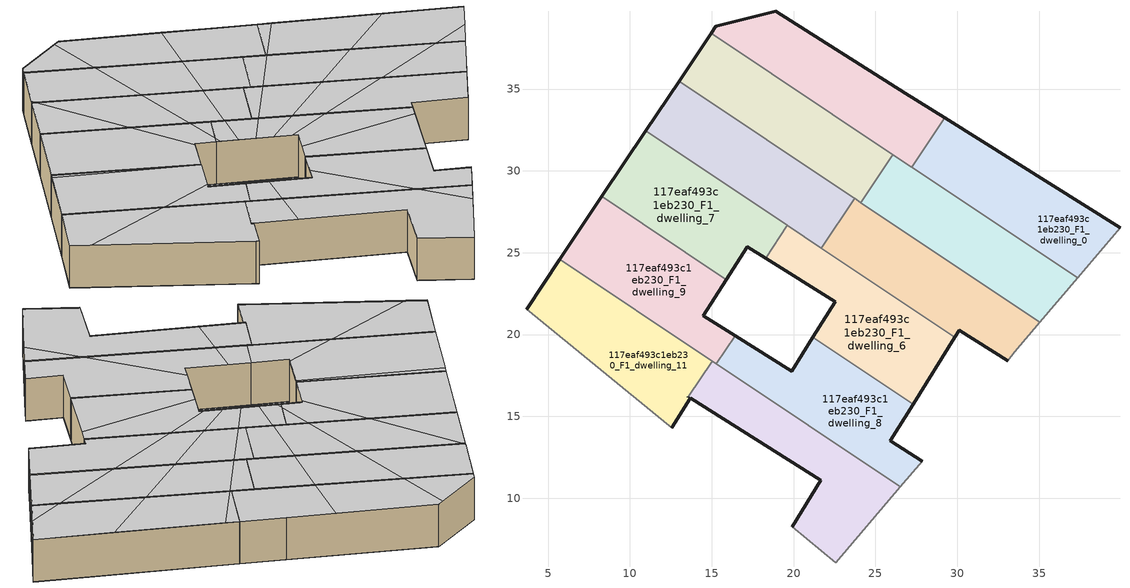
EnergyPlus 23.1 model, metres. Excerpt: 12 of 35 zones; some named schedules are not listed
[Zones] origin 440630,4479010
117eaf493c1eb230_F1_dwelling_0
 floor to 117eaf493c1eb230_F0_dwelling_0 (EU_floor_Construction): 37.35,23.46 39.95,26.51 29.24,33.24 27.23,30.22 z3
 wall outside (EU_wall_Construction): 29.24,33.24 39.95,26.51 z3:6
 wall to 117eaf493c1eb230_F1_dwelling_1 (EU_wall_Construction): 27.23,30.22 29.24,33.24 z3:6
 wall adiabatic (EU_wall_Construction): 39.95,26.51 37.35,23.46 z3:6
 wall to 117eaf493c1eb230_F1_dwelling_2 (EU_wall_Construction): 37.35,23.46 27.23,30.22 z3:6
 ceiling to 117eaf493c1eb230_F2_dwelling_8 (EU_floor_Construction): 35.71,29.18 31.55,27.34 27.31,30.17 29.98,32.78 z6
 ceiling to 117eaf493c1eb230_F2_dwelling_7 (EU_floor_Construction): 39.95,26.51 38.58,24.9 35.87,24.45 31.55,27.34 35.71,29.18 z6
 ceiling to 117eaf493c1eb230_F2_dwelling_9 (EU_floor_Construction): 29.98,32.78 27.31,30.17 27.23,30.22 29.24,33.24 z6
 ceiling to 117eaf493c1eb230_F2_dwelling_6 (EU_floor_Construction): 38.58,24.9 37.35,23.46 35.87,24.45 z6
117eaf493c1eb230_F1_dwelling_1
 floor to 117eaf493c1eb230_F0_dwelling_1 (EU_floor_Construction): 27.23,30.22 29.24,33.24 26.84,34.75 18.92,39.76 15.23,38.83 14.96,38.42 z3
 wall outside (EU_wall_Construction): 14.96,38.42 15.23,38.83 18.92,39.76 26.84,34.75 29.24,33.24 z3:6
 wall to 117eaf493c1eb230_F1_dwelling_3 (EU_wall_Construction): 26.07,31 14.96,38.42 z3:6
 wall to 117eaf493c1eb230_F1_dwelling_2 (EU_wall_Construction): 27.23,30.23 26.07,31 z3:6
 ceiling to 117eaf493c1eb230_F2_dwelling_10 (EU_floor_Construction): 24.25,36.39 22.97,33.07 18.52,36.05 18.52,39.66 18.92,39.76 z6
 ceiling to 117eaf493c1eb230_F2_dwelling_0 (EU_floor_Construction): 18.52,39.66 18.52,36.05 14.96,38.42 15.23,38.83 z6
 ceiling to 117eaf493c1eb230_F2_dwelling_9 (EU_floor_Construction): 26.84,34.75 29.24,33.24 27.23,30.22 22.97,33.07 24.25,36.39 z6
117eaf493c1eb230_F1_dwelling_10
 floor to 117eaf493c1eb230_F0_dwelling_10 (EU_floor_Construction): 22.58,6.05 26.52,10.69 15.03,18.37 13.57,16.18 13.7,16.1 21.65,11.1 19.91,8.26 z3
 wall outside (EU_wall_Construction): 19.91,8.26 21.65,11.1 13.7,16.1 z3:6
 wall adiabatic (EU_wall_Construction): 26.52,10.69 22.58,6.05 19.91,8.26 z3:6
 wall to 117eaf493c1eb230_F1_dwelling_11 (EU_wall_Construction): 13.7,16.1 13.57,16.18 15.03,18.37 z3:6
 wall to 117eaf493c1eb230_F1_dwelling_8 (EU_wall_Construction): 15.28,18.21 26.52,10.69 z3:6
 wall to 117eaf493c1eb230_F1_dwelling_9 (EU_wall_Construction): 15.03,18.37 15.28,18.21 z3:6
 ceiling to 117eaf493c1eb230_F2_dwelling_4 (EU_floor_Construction): 23.67,12.6 25.47,9.46 22.58,6.05 19.91,8.26 21.65,11.1 16.01,14.64 16.91,17.12 z6
 ceiling to 117eaf493c1eb230_F2_dwelling_5 (EU_floor_Construction): 26.52,10.69 25.47,9.46 23.67,12.6 z6
 ceiling to 117eaf493c1eb230_F2_dwelling_3 (EU_floor_Construction): 16.91,17.12 16.01,14.64 13.7,16.1 13.57,16.18 15.03,18.37 z6
117eaf493c1eb230_F1_dwelling_11
 floor to 117eaf493c1eb230_F0_dwelling_11 (EU_floor_Construction): 13.7,16.1 13.57,16.18 15.03,18.37 5.72,24.6 3.68,21.55 12.4,14.42 12.55,14.3 z3
 wall outside (EU_wall_Construction): 3.68,21.55 5.72,24.6 / 13.7,16.1 12.55,14.3 z3:6; 13.57,16.19,6 13.57,16.19,3 13.57,16.18,3
 wall adiabatic (EU_wall_Construction): 12.55,14.3 12.4,14.42 3.68,21.55 z3:6
 wall to 117eaf493c1eb230_F1_dwelling_9 (EU_wall_Construction): 5.72,24.6 15.03,18.37 z3:6
 ceiling to 117eaf493c1eb230_F2_dwelling_3 (EU_floor_Construction): 15.03,18.37 13.57,16.18 13.7,16.1 12.55,14.3 12.41,14.41 4.68,20.73 10.94,21.11 z6
 ceiling to 117eaf493c1eb230_F2_dwelling_2 (EU_floor_Construction): 10.94,21.11 4.68,20.73 3.68,21.55 5.72,24.6 z6
117eaf493c1eb230_F1_dwelling_2
 floor to 117eaf493c1eb230_F0_dwelling_2 (EU_floor_Construction): 35.05,20.76 37.35,23.46 26.07,31 24.11,28.07 z3
 wall adiabatic (EU_wall_Construction): 37.35,23.46 35.05,20.76 z3:6
 wall to 117eaf493c1eb230_F1_dwelling_3 (EU_wall_Construction): 24.11,28.07 26.07,31 z3:6
 wall to 117eaf493c1eb230_F1_dwelling_4 (EU_wall_Construction): 35.05,20.76 24.11,28.07 z3:6
 ceiling to 117eaf493c1eb230_F2_dwelling_7 (EU_floor_Construction): 35.87,24.45 30.78,23.61 27.73,25.65 31.55,27.34 z6
 ceiling to 117eaf493c1eb230_F2_dwelling_8 (EU_floor_Construction): 31.55,27.34 27.73,25.65 24.73,27.65 27.31,30.17 z6
 ceiling to 117eaf493c1eb230_F2_dwelling_6 (EU_floor_Construction): 37.35,23.46 35.05,20.76 30.78,23.61 35.87,24.45 z6
 ceiling to 117eaf493c1eb230_F2_dwelling_9 (EU_floor_Construction): 27.31,30.17 24.73,27.65 24.11,28.07 26.07,31 z6
117eaf493c1eb230_F1_dwelling_3
 floor to 117eaf493c1eb230_F0_dwelling_3 (EU_floor_Construction): 24.11,28.07 26.07,31 14.96,38.42 13,35.49 z3
 wall outside (EU_wall_Construction): 13,35.49 14.96,38.42 z3:6
 wall to 117eaf493c1eb230_F1_dwelling_5 (EU_wall_Construction): 23.72,28.33 13,35.49 z3:6
 wall to 117eaf493c1eb230_F1_dwelling_4 (EU_wall_Construction): 24.11,28.07 23.72,28.33 z3:6
 ceiling to 117eaf493c1eb230_F2_dwelling_0 (EU_floor_Construction): 18.52,36.05 18.52,31.8 13.15,35.39 13.07,35.6 14.96,38.42 z6
 ceiling to 117eaf493c1eb230_F2_dwelling_10 (EU_floor_Construction): 22.97,33.07 21.66,29.7 18.52,31.8 18.52,36.05 z6
 ceiling to 117eaf493c1eb230_F2_dwelling_1 (EU_floor_Construction): 13.07,35.6 13.15,35.39 13,35.49 z6
 ceiling to 117eaf493c1eb230_F2_dwelling_9 (EU_floor_Construction): 26.07,31 24.11,28.07 21.66,29.7 22.97,33.07 z6
117eaf493c1eb230_F1_dwelling_4
 floor to 117eaf493c1eb230_F0_dwelling_4 (EU_floor_Construction): 33.51,18.95 35.05,20.76 23.72,28.33 21.69,25.29 29.85,19.83 30.11,20.25 33.07,18.41 z3
 wall outside (EU_wall_Construction): 33.07,18.41 30.11,20.25 29.85,19.83 z3:6
 wall to 117eaf493c1eb230_F1_dwelling_5 (EU_wall_Construction): 21.69,25.29 23.72,28.33 z3:6
 wall adiabatic (EU_wall_Construction): 35.05,20.76 33.51,18.95 33.07,18.41 z3:6
 wall to 117eaf493c1eb230_F1_dwelling_6 (EU_wall_Construction): 29.85,19.83 21.69,25.29 z3:6
 ceiling to 117eaf493c1eb230_F2_dwelling_6 (EU_floor_Construction): 35.05,20.76 33.51,18.95 33.07,18.41 30.11,20.25 29.85,19.83 25.51,22.73 30.78,23.61 z6
 ceiling to 117eaf493c1eb230_F2_dwelling_7 (EU_floor_Construction): 30.78,23.61 25.51,22.73 23.77,23.9 27.73,25.65 z6
 ceiling to 117eaf493c1eb230_F2_dwelling_8 (EU_floor_Construction): 27.73,25.65 23.77,23.9 22.06,25.04 24.73,27.65 z6
 ceiling to 117eaf493c1eb230_F2_dwelling_9 (EU_floor_Construction): 24.73,27.65 22.06,25.04 21.69,25.29 23.72,28.33 z6
117eaf493c1eb230_F1_dwelling_5
 floor to 117eaf493c1eb230_F0_dwelling_5 (EU_floor_Construction): 21.69,25.29 23.72,28.33 13,35.49 10.97,32.45 z3
 wall outside (EU_wall_Construction): 10.97,32.45 13,35.49 z3:6
 wall to 117eaf493c1eb230_F1_dwelling_7 (EU_wall_Construction): 19.62,26.67 10.97,32.45 z3:6
 wall to 117eaf493c1eb230_F1_dwelling_6 (EU_wall_Construction): 21.69,25.29 19.63,26.67 z3:6
 ceiling to 117eaf493c1eb230_F2_dwelling_9 (EU_floor_Construction): 23.72,28.33 21.69,25.29 20.31,26.21 21.66,29.7 z6
 ceiling to 117eaf493c1eb230_F2_dwelling_0 (EU_floor_Construction): 18.52,31.8 18.52,27.41 15.46,29.45 13.15,35.39 z6
 ceiling to 117eaf493c1eb230_F2_dwelling_10 (EU_floor_Construction): 21.66,29.7 20.31,26.21 18.52,27.41 18.52,31.8 z6
 ceiling to 117eaf493c1eb230_F2_dwelling_1 (EU_floor_Construction): 13.15,35.39 15.46,29.45 10.97,32.45 13,35.49 z6
117eaf493c1eb230_F1_dwelling_6
 floor to 117eaf493c1eb230_F0_dwelling_6 (EU_floor_Construction): 27.3,15.73 29.85,19.83 19.62,26.67 18.29,24.67 22.54,22 21.17,19.82 z3
 wall outside (EU_wall_Construction): 29.85,19.83 27.3,15.73 / 21.17,19.82 22.54,22 18.29,24.67 z3:6
 wall to 117eaf493c1eb230_F1_dwelling_7 (EU_wall_Construction): 18.29,24.67 19.62,26.67 z3:6
 wall to 117eaf493c1eb230_F1_dwelling_8 (EU_wall_Construction): 27.3,15.73 21.17,19.82 z3:6
 ceiling to 117eaf493c1eb230_F2_dwelling_5 (EU_floor_Construction): 29.42,19.14 27.3,15.73 21.18,19.82 21.81,20.84 z6
 ceiling to 117eaf493c1eb230_F2_dwelling_6 (EU_floor_Construction): 29.85,19.83 29.42,19.14 21.81,20.84 22.54,22 22.24,22.19 25.51,22.73 z6
 ceiling to 117eaf493c1eb230_F2_dwelling_7 (EU_floor_Construction): 25.51,22.73 22.24,22.19 21.28,22.79 23.77,23.9 z6
 ceiling to 117eaf493c1eb230_F2_dwelling_8 (EU_floor_Construction): 23.77,23.9 21.28,22.79 20.36,23.37 22.06,25.04 z6
 ceiling to 117eaf493c1eb230_F2_dwelling_10 (EU_floor_Construction): 20.31,26.21 19.44,23.95 18.52,24.53 18.52,25.01 19.62,26.67 z6
 ceiling to 117eaf493c1eb230_F2_dwelling_9 (EU_floor_Construction): 22.06,25.04 20.36,23.37 19.44,23.95 20.31,26.21 z6
 ceiling to 117eaf493c1eb230_F2_dwelling_0 (EU_floor_Construction): 18.52,25.01 18.52,24.53 18.29,24.67 z6
117eaf493c1eb230_F1_dwelling_7
 floor to 117eaf493c1eb230_F0_dwelling_7 (EU_floor_Construction): 18.29,24.67 19.62,26.67 10.97,32.45 8.28,28.44 15.88,23.36 17.16,25.37 z3
 wall outside (EU_wall_Construction): 8.28,28.44 10.97,32.45 / 18.29,24.67 17.16,25.37 15.88,23.36 z3:6
 wall to 117eaf493c1eb230_F1_dwelling_9 (EU_wall_Construction): 15.88,23.36 8.28,28.44 z3:6
 ceiling to 117eaf493c1eb230_F2_dwelling_1 (EU_floor_Construction): 15.46,29.45 17.09,25.25 15.88,23.36 8.28,28.44 10.97,32.45 z6
 ceiling to 117eaf493c1eb230_F2_dwelling_0 (EU_floor_Construction): 18.52,27.41 18.52,25.01 18.29,24.67 17.16,25.37 17.09,25.25 15.46,29.45 z6
 ceiling to 117eaf493c1eb230_F2_dwelling_10 (EU_floor_Construction): 19.62,26.67 18.52,25.01 18.52,27.41 z6
117eaf493c1eb230_F1_dwelling_8
 floor to 117eaf493c1eb230_F0_dwelling_8 (EU_floor_Construction): 26.52,10.69 27.85,12.26 25.9,13.49 27.3,15.73 21.17,19.82 19.88,17.76 16.43,19.93 15.28,18.21 z3
 wall outside (EU_wall_Construction): 16.43,19.93 19.88,17.76 21.17,19.82 / 27.3,15.73 25.9,13.49 27.85,12.26 z3:6
 wall to 117eaf493c1eb230_F1_dwelling_9 (EU_wall_Construction): 15.28,18.21 16.43,19.93 z3:6
 wall adiabatic (EU_wall_Construction): 27.85,12.26 26.52,10.69 z3:6
 ceiling to 117eaf493c1eb230_F2_dwelling_5 (EU_floor_Construction): 27.3,15.73 25.9,13.49 27.85,12.26 26.52,10.69 23.67,12.6 20.31,18.44 21.18,19.82 z6
 ceiling to 117eaf493c1eb230_F2_dwelling_4 (EU_floor_Construction): 20.31,18.44 23.67,12.6 16.91,17.12 17.65,19.17 19.88,17.76 z6
 ceiling to 117eaf493c1eb230_F2_dwelling_3 (EU_floor_Construction): 17.65,19.17 16.91,17.12 15.28,18.21 16.43,19.93 z6
117eaf493c1eb230_F1_dwelling_9
 floor to 117eaf493c1eb230_F0_dwelling_9 (EU_floor_Construction): 15.28,18.21 16.43,19.93 14.48,21.16 15.88,23.36 8.28,28.44 5.72,24.6 z3
 wall outside (EU_wall_Construction): 15.88,23.36 14.48,21.16 16.43,19.93 / 5.72,24.6 8.28,28.44 z3:6
 ceiling to 117eaf493c1eb230_F2_dwelling_2 (EU_floor_Construction): 15.83,23.27 14.6,21.33 10.94,21.11 5.72,24.6 8.09,28.16 z6
 ceiling to 117eaf493c1eb230_F2_dwelling_1 (EU_floor_Construction): 15.88,23.36 15.83,23.27 8.09,28.16 8.28,28.44 z6
 ceiling to 117eaf493c1eb230_F2_dwelling_3 (EU_floor_Construction): 16.43,19.93 15.28,18.21 10.94,21.11 14.6,21.33 14.48,21.16 z6
[Building]
EU S2 Campaign: North Axis=0; Terrain=City; Solar Distribution=FullExterior
[Site:Location]
Madrid: Latitude=40.5; Longitude=-3.5; Time Zone=1; Elevation=609
[SizingPeriod:WeatherFileDays]
AnnualSizingPeriod: Begin Month=1; Begin Day of Month=1; End Month=12; End Day of Month=31; Day of Week for Start Day=Monday; Use Weather File Daylight Saving Period=No; Use Weather File Rain and Snow Indicators=No
[MATERIAL]
EU_InternalMass_Material: Roughness=MediumRough; Thickness=0.1; Conductivity=1; Density=1800; Specific Heat=900; Thermal Absorptance=0.9; Solar Absorptance=0.7; Visible Absorptance=0.7
[MATERIAL:NOMASS] Roughness=MediumRough; Thermal Absorptance=0.9; Solar Absorptance=0.7; Visible Absorptance=0.7
Name | Thermal Resistance
EU_wall_NoMass | 0.419739
EU_floor_NoMass | 0.608284
[CONSTRUCTION]
EU_wall_Construction: EU_wall_NoMass
EU_floor_Construction: EU_floor_NoMass
EU_InternalMass_Construction: EU_InternalMass_Material
[ZONE] Type=1; Multiplier=1; Ceiling Height=autocalculate; Floor Area=autocalculate; Part of Total Floor Area=Yes
Name | Volume
117eaf493c1eb230_F1_dwelling_0 | 141.449
117eaf493c1eb230_F1_dwelling_1 | 141.447
117eaf493c1eb230_F1_dwelling_10 | 140.329
117eaf493c1eb230_F1_dwelling_11 | 142.561
117eaf493c1eb230_F1_dwelling_2; 117eaf493c1eb230_F1_dwelling_5; 117eaf493c1eb230_F1_dwelling_9 | 141.424
117eaf493c1eb230_F1_dwelling_3 | 141.438
117eaf493c1eb230_F1_dwelling_4 | 141.429
117eaf493c1eb230_F1_dwelling_6 | 141.431
117eaf493c1eb230_F1_dwelling_7 | 141.436
117eaf493c1eb230_F1_dwelling_8 | 141.426
[INTERNALMASS] Construction=EU_InternalMass_Construction
Name | Zone or ZoneList | Surface Area
117eaf493c1eb230_F1_dwelling_0_EU_InternalMass | 117eaf493c1eb230_F1_dwelling_0 | 47.1499
117eaf493c1eb230_F1_dwelling_1_EU_InternalMass | 117eaf493c1eb230_F1_dwelling_1 | 47.1489
117eaf493c1eb230_F1_dwelling_2_EU_InternalMass | 117eaf493c1eb230_F1_dwelling_2 | 47.1413
117eaf493c1eb230_F1_dwelling_3_EU_InternalMass | 117eaf493c1eb230_F1_dwelling_3 | 47.1457
117eaf493c1eb230_F1_dwelling_4_EU_InternalMass | 117eaf493c1eb230_F1_dwelling_4 | 47.1431
117eaf493c1eb230_F1_dwelling_5_EU_InternalMass | 117eaf493c1eb230_F1_dwelling_5 | 47.1414
117eaf493c1eb230_F1_dwelling_6_EU_InternalMass | 117eaf493c1eb230_F1_dwelling_6 | 47.144
117eaf493c1eb230_F1_dwelling_7_EU_InternalMass | 117eaf493c1eb230_F1_dwelling_7 | 47.1453
117eaf493c1eb230_F1_dwelling_8_EU_InternalMass | 117eaf493c1eb230_F1_dwelling_8 | 47.1421
117eaf493c1eb230_F1_dwelling_9_EU_InternalMass | 117eaf493c1eb230_F1_dwelling_9 | 47.1412
117eaf493c1eb230_F1_dwelling_10_EU_InternalMass | 117eaf493c1eb230_F1_dwelling_10 | 46.7806
117eaf493c1eb230_F1_dwelling_11_EU_InternalMass | 117eaf493c1eb230_F1_dwelling_11 | 47.5206
[OTHEREQUIPMENT] Fuel Type=Electricity; Design Level Calculation Method=Watts/Area; Power per Zone Floor Area=1; Fraction Latent=0; Fraction Radiant=0; Fraction Lost=0; Carbon Dioxide Generation Rate=0; EndUse Subcategory=EU_Step8_InternalGains
Name | Zone or ZoneList or Space or SpaceList | Schedule
EU_Step8_InternalGain_117eaf493c1eb230_F1_dwelling_0_f000 | 117eaf493c1eb230_F1_dwelling_0 | EU_Step8_GainSchedule_117eaf493c1eb230_F1_dwelling_0_f000
EU_Step8_InternalGain_117eaf493c1eb230_F1_dwelling_1_f000 | 117eaf493c1eb230_F1_dwelling_1 | EU_Step8_GainSchedule_117eaf493c1eb230_F1_dwelling_1_f000
EU_Step8_InternalGain_117eaf493c1eb230_F1_dwelling_2_f000 | 117eaf493c1eb230_F1_dwelling_2 | EU_Step8_GainSchedule_117eaf493c1eb230_F1_dwelling_2_f000
EU_Step8_InternalGain_117eaf493c1eb230_F1_dwelling_3_f000 | 117eaf493c1eb230_F1_dwelling_3 | EU_Step8_GainSchedule_117eaf493c1eb230_F1_dwelling_3_f000
EU_Step8_InternalGain_117eaf493c1eb230_F1_dwelling_4_f000 | 117eaf493c1eb230_F1_dwelling_4 | EU_Step8_GainSchedule_117eaf493c1eb230_F1_dwelling_4_f000
EU_Step8_InternalGain_117eaf493c1eb230_F1_dwelling_5_f000 | 117eaf493c1eb230_F1_dwelling_5 | EU_Step8_GainSchedule_117eaf493c1eb230_F1_dwelling_5_f000
EU_Step8_InternalGain_117eaf493c1eb230_F1_dwelling_6_f000 | 117eaf493c1eb230_F1_dwelling_6 | EU_Step8_GainSchedule_117eaf493c1eb230_F1_dwelling_6_f000
EU_Step8_InternalGain_117eaf493c1eb230_F1_dwelling_7_f000 | 117eaf493c1eb230_F1_dwelling_7 | EU_Step8_GainSchedule_117eaf493c1eb230_F1_dwelling_7_f000
EU_Step8_InternalGain_117eaf493c1eb230_F1_dwelling_8_f000 | 117eaf493c1eb230_F1_dwelling_8 | EU_Step8_GainSchedule_117eaf493c1eb230_F1_dwelling_8_f000
EU_Step8_InternalGain_117eaf493c1eb230_F1_dwelling_9_f000 | 117eaf493c1eb230_F1_dwelling_9 | EU_Step8_GainSchedule_117eaf493c1eb230_F1_dwelling_9_f000
EU_Step8_InternalGain_117eaf493c1eb230_F1_dwelling_10_f000 | 117eaf493c1eb230_F1_dwelling_10 | EU_Step8_GainSchedule_117eaf493c1eb230_F1_dwelling_10_f000
EU_Step8_InternalGain_117eaf493c1eb230_F1_dwelling_11_f000 | 117eaf493c1eb230_F1_dwelling_11 | EU_Step8_GainSchedule_117eaf493c1eb230_F1_dwelling_11_f000
[ZONEVENTILATION:DESIGNFLOWRATE] Schedule=EU_AlwaysOn; Design Flow Rate Calculation Method=AirChanges/Hour; Air Changes per Hour=0.703302; Ventilation Type=Natural; Fan Pressure Rise=0; Fan Total Efficiency=1; Constant Term Coefficient=1; Temperature Term Coefficient=0; Velocity Term Coefficient=0; Velocity Squared Term Coefficient=0; Minimum Indoor Temperature=-100; Maximum Indoor Temperature=100; Delta Temperature=-100; Minimum Outdoor Temperature=-100; Maximum Outdoor Temperature=100; Maximum Wind Speed=40
Name | Zone or ZoneList or Space or SpaceList
EU_ConstantAir_117eaf493c1eb230_F1_dwelling_0 | 117eaf493c1eb230_F1_dwelling_0
EU_ConstantAir_117eaf493c1eb230_F1_dwelling_1 | 117eaf493c1eb230_F1_dwelling_1
EU_ConstantAir_117eaf493c1eb230_F1_dwelling_2 | 117eaf493c1eb230_F1_dwelling_2
EU_ConstantAir_117eaf493c1eb230_F1_dwelling_3 | 117eaf493c1eb230_F1_dwelling_3
EU_ConstantAir_117eaf493c1eb230_F1_dwelling_4 | 117eaf493c1eb230_F1_dwelling_4
EU_ConstantAir_117eaf493c1eb230_F1_dwelling_5 | 117eaf493c1eb230_F1_dwelling_5
EU_ConstantAir_117eaf493c1eb230_F1_dwelling_6 | 117eaf493c1eb230_F1_dwelling_6
EU_ConstantAir_117eaf493c1eb230_F1_dwelling_7 | 117eaf493c1eb230_F1_dwelling_7
EU_ConstantAir_117eaf493c1eb230_F1_dwelling_8 | 117eaf493c1eb230_F1_dwelling_8
EU_ConstantAir_117eaf493c1eb230_F1_dwelling_9 | 117eaf493c1eb230_F1_dwelling_9
EU_ConstantAir_117eaf493c1eb230_F1_dwelling_10 | 117eaf493c1eb230_F1_dwelling_10
EU_ConstantAir_117eaf493c1eb230_F1_dwelling_11 | 117eaf493c1eb230_F1_dwelling_11
[HVACTEMPLATE:ZONE:IDEALLOADSAIRSYSTEM] System Availability Schedule=EU_AlwaysOn; Maximum Heating Supply Air Temperature=50; Minimum Cooling Supply Air Temperature=13; Maximum Heating Supply Air Humidity Ratio=0.0156; Minimum Cooling Supply Air Humidity Ratio=0.0077; Heating Limit=NoLimit; Cooling Limit=NoLimit; Heating Availability Schedule=EU_AlwaysOn; Cooling Availability Schedule=EU_CoolingOff; Dehumidification Control Type=ConstantSensibleHeatRatio; Cooling Sensible Heat Ratio=0.7; Dehumidification Setpoint=60; Humidification Control Type=None; Humidification Setpoint=30; Outdoor Air Method=None; Outdoor Air Flow Rate per Person=0.00944; Outdoor Air Flow Rate per Zone Floor Area=0; Outdoor Air Flow Rate per Zone=0; Demand Controlled Ventilation Type=None; Outdoor Air Economizer Type=NoEconomizer; Heat Recovery Type=None; Sensible Heat Recovery Effectiveness=0.7; Latent Heat Recovery Effectiveness=0.65
Name | Template Thermostat
117eaf493c1eb230_F1_dwelling_0 | EU_HeatOnly_117eaf493c1eb230_F1_dwelling_0
117eaf493c1eb230_F1_dwelling_1 | EU_HeatOnly_117eaf493c1eb230_F1_dwelling_1
117eaf493c1eb230_F1_dwelling_2 | EU_HeatOnly_117eaf493c1eb230_F1_dwelling_2
117eaf493c1eb230_F1_dwelling_3 | EU_HeatOnly_117eaf493c1eb230_F1_dwelling_3
117eaf493c1eb230_F1_dwelling_4 | EU_HeatOnly_117eaf493c1eb230_F1_dwelling_4
117eaf493c1eb230_F1_dwelling_5 | EU_HeatOnly_117eaf493c1eb230_F1_dwelling_5
117eaf493c1eb230_F1_dwelling_6 | EU_HeatOnly_117eaf493c1eb230_F1_dwelling_6
117eaf493c1eb230_F1_dwelling_7 | EU_HeatOnly_117eaf493c1eb230_F1_dwelling_7
117eaf493c1eb230_F1_dwelling_8 | EU_HeatOnly_117eaf493c1eb230_F1_dwelling_8
117eaf493c1eb230_F1_dwelling_9 | EU_HeatOnly_117eaf493c1eb230_F1_dwelling_9
117eaf493c1eb230_F1_dwelling_10 | EU_HeatOnly_117eaf493c1eb230_F1_dwelling_10
117eaf493c1eb230_F1_dwelling_11 | EU_HeatOnly_117eaf493c1eb230_F1_dwelling_11
